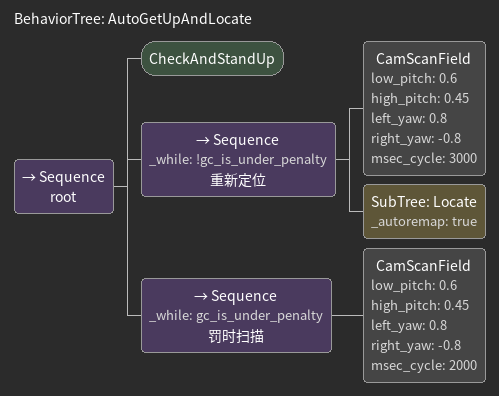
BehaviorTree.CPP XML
<root BTCPP_format="4" >
   <BehaviorTree ID="AutoGetUpAndLocate">
      <Sequence name="root">
        <!-- 检测跌倒并执行站立 -->
        <CheckAndStandUp />

        <!-- 非罚时：快速扫描并重新定位 -->
        <Sequence _while="!gc_is_under_penalty" name="重新定位">
          <CamScanField low_pitch="0.6" high_pitch="0.45"
                        left_yaw="0.8" right_yaw="-0.8"
                        msec_cycle="3000" />
          <SubTree ID="Locate" _autoremap="true" />
        </Sequence>

        <!-- 罚时：仅进行摄像头扫描 -->
        <Sequence _while="gc_is_under_penalty" name="罚时扫描">
          <CamScanField low_pitch="0.6" high_pitch="0.45"
                        left_yaw="0.8" right_yaw="-0.8"
                        msec_cycle="2000" />
        </Sequence>
      </Sequence>
   </BehaviorTree>
</root>
